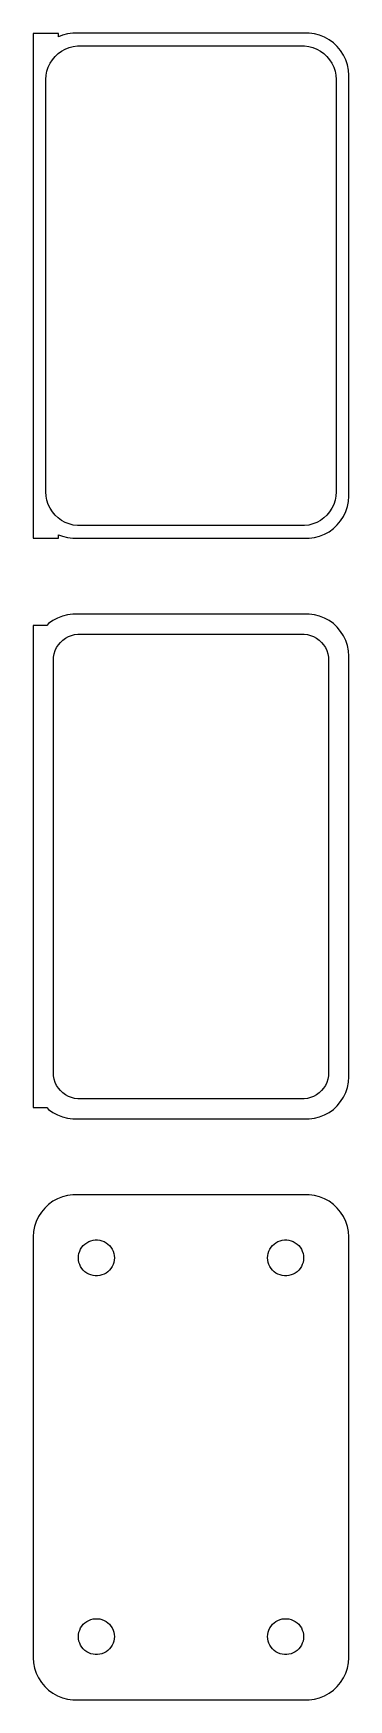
# Model space of a CAD drawing. Header units: metres. Extents: x -19 to 19, y 177 to 375.
import ezdxf

# ---------------------------------------------------------------- set-up
doc = ezdxf.new("R2010")
doc.units = ezdxf.units.M

msp = doc.modelspace()

# ---------------------------------------------------------------- linework, layer by layer
for p, q in [((-15.75, 374.979), (-18.75, 374.979)), ((-18.75, 374.979), (-18.75, 315.021)), ((-15.75, 374.575), (-15.75, 374.979)), ((-15.2951, 374.755), (-15.75, 374.575)), ((-14.6869, 374.911), (-15.2951, 374.755)), ((-14.0639, 374.99), (-14.6869, 374.911)), ((14.0639, 374.99), (-14.0639, 374.99)), ((14.6869, 374.911), (14.0639, 374.99)), ((15.2951, 374.755), (14.6869, 374.911)), ((15.8789, 374.524), (15.2951, 374.755)), ((16.4291, 374.222), (15.8789, 374.524)), ((16.9371, 373.853), (16.4291, 374.222)), ((-16.4861, 371.851), (-16.1659, 372.238)), ((-16.1659, 372.238), (-15.7997, 372.582)), ((-15.7997, 372.582), (-15.3933, 372.877)), ((-15.3933, 372.877), (-14.9531, 373.119)), ((-14.9531, 373.119), (-14.4861, 373.304)), ((-14.4861, 373.304), (-13.9995, 373.429)), ((-13.9995, 373.429), (-13.5012, 373.492)), ((-13.5012, 373.492), (13.5012, 373.492)), ((13.5012, 373.492), (13.9995, 373.429)), ((13.9995, 373.429), (14.4861, 373.304)), ((14.4861, 373.304), (14.9531, 373.119)), ((14.9531, 373.119), (15.3933, 372.877)), ((15.3933, 372.877), (15.7997, 372.582)), ((15.7997, 372.582), (16.1659, 372.238)), ((16.1659, 372.238), (16.4861, 371.851)), ((17.3948, 373.423), (16.9371, 373.853)), ((17.7951, 372.939), (17.3948, 373.423)), ((18.1315, 372.409), (17.7951, 372.939)), ((18.3989, 371.841), (18.1315, 372.409)), ((-17.2184, 370.001), (-17.1243, 370.495)), ((-17.1243, 370.495), (-16.9691, 370.972)), ((-16.9691, 370.972), (-16.7552, 371.427)), ((-16.7552, 371.427), (-16.4861, 371.851)), ((16.4861, 371.851), (16.7552, 371.427)), ((16.7552, 371.427), (16.9691, 370.972)), ((16.9691, 370.972), (17.1243, 370.495)), ((17.1243, 370.495), (17.2184, 370.001)), ((18.5929, 371.243), (18.3989, 371.841)), ((18.7106, 370.627), (18.5929, 371.243)), ((18.75, 370), (18.7106, 370.627)), ((-17.25, 369.5), (-17.2184, 370.001)), ((-17.25, 320.5), (-17.25, 369.5)), ((17.2184, 370.001), (17.25, 369.5)), ((17.25, 369.5), (17.25, 320.5)), ((18.75, 320), (18.75, 370)), ((-17.2184, 319.999), (-17.25, 320.5)), ((-17.1243, 319.505), (-17.2184, 319.999)), ((-16.9691, 319.028), (-17.1243, 319.505)), ((-16.7552, 318.573), (-16.9691, 319.028)), ((16.9691, 319.028), (16.7552, 318.573)), ((17.1243, 319.505), (16.9691, 319.028)), ((17.2184, 319.999), (17.1243, 319.505)), ((17.25, 320.5), (17.2184, 319.999)), ((18.3989, 318.159), (18.5929, 318.757)), ((18.5929, 318.757), (18.7106, 319.373)), ((18.7106, 319.373), (18.75, 320)), ((-16.4861, 318.149), (-16.7552, 318.573)), ((-16.1659, 317.762), (-16.4861, 318.149)), ((-15.7997, 317.418), (-16.1659, 317.762)), ((-15.3933, 317.123), (-15.7997, 317.418)), ((-14.9531, 316.881), (-15.3933, 317.123)), ((-14.4861, 316.696), (-14.9531, 316.881)), ((14.9531, 316.881), (14.4861, 316.696)), ((15.3933, 317.123), (14.9531, 316.881)), ((15.7997, 317.418), (15.3933, 317.123)), ((16.1659, 317.762), (15.7997, 317.418)), ((16.4861, 318.149), (16.1659, 317.762)), ((16.7552, 318.573), (16.4861, 318.149)), ((17.3948, 316.577), (17.7951, 317.061)), ((17.7951, 317.061), (18.1315, 317.591)), ((18.1315, 317.591), (18.3989, 318.159)), ((-18.75, 315.021), (-15.75, 315.021)), ((-15.75, 315.021), (-15.75, 315.425)), ((-15.75, 315.425), (-15.2951, 315.245)), ((-15.2951, 315.245), (-14.6869, 315.089)), ((-14.6869, 315.089), (-14.0639, 315.01)), ((-13.9995, 316.571), (-14.4861, 316.696)), ((-14.0639, 315.01), (14.0639, 315.01)), ((-13.5012, 316.508), (-13.9995, 316.571)), ((13.5012, 316.508), (-13.5012, 316.508)), ((13.9995, 316.571), (13.5012, 316.508)), ((14.4861, 316.696), (13.9995, 316.571)), ((14.0639, 315.01), (14.6869, 315.089)), ((14.6869, 315.089), (15.2951, 315.245)), ((15.2951, 315.245), (15.8789, 315.476)), ((15.8789, 315.476), (16.4291, 315.778)), ((16.4291, 315.778), (16.9371, 316.147)), ((16.9371, 316.147), (17.3948, 316.577)), ((-16.4291, 305.222), (-16.9371, 304.853)), ((-15.8789, 305.524), (-16.4291, 305.222)), ((-15.2951, 305.755), (-15.8789, 305.524)), ((-14.6869, 305.911), (-15.2951, 305.755)), ((-14.0639, 305.99), (-14.6869, 305.911)), ((14.0639, 305.99), (-14.0639, 305.99)), ((14.6869, 305.911), (14.0639, 305.99)), ((15.2951, 305.755), (14.6869, 305.911)), ((15.8789, 305.524), (15.2951, 305.755)), ((16.4291, 305.222), (15.8789, 305.524)), ((16.9371, 304.853), (16.4291, 305.222)), ((-17.15, 304.653), (-18.75, 304.653)), ((-18.75, 304.653), (-18.75, 247.347)), ((-16.9371, 304.853), (-17.15, 304.653)), ((-15.2342, 302.899), (-14.918, 303.128)), ((-14.918, 303.128), (-14.5754, 303.317)), ((-14.5754, 303.317), (-14.2119, 303.461)), ((-14.2119, 303.461), (-13.8333, 303.558)), ((-13.8333, 303.558), (-13.4454, 303.607)), ((-13.4454, 303.607), (13.4454, 303.607)), ((13.4454, 303.607), (13.8333, 303.558)), ((13.8333, 303.558), (14.2119, 303.461)), ((14.2119, 303.461), (14.5754, 303.317)), ((14.5754, 303.317), (14.918, 303.128)), ((14.918, 303.128), (15.2342, 302.899)), ((17.3948, 304.423), (16.9371, 304.853)), ((17.7951, 303.939), (17.3948, 304.423)), ((18.1315, 303.409), (17.7951, 303.939)), ((18.3989, 302.841), (18.1315, 303.409)), ((-16.3384, 300.89), (-16.2651, 301.274)), ((-16.2651, 301.274), (-16.1443, 301.646)), ((-16.1443, 301.646), (-15.9779, 302)), ((-15.9779, 302), (-15.7684, 302.33)), ((-15.7684, 302.33), (-15.5192, 302.631)), ((-15.5192, 302.631), (-15.2342, 302.899)), ((15.2342, 302.899), (15.5192, 302.631)), ((15.5192, 302.631), (15.7684, 302.33)), ((15.7684, 302.33), (15.9779, 302)), ((15.9779, 302), (16.1443, 301.646)), ((16.1443, 301.646), (16.2651, 301.274)), ((16.2651, 301.274), (16.3384, 300.89)), ((18.5929, 302.243), (18.3989, 302.841)), ((18.7106, 301.627), (18.5929, 302.243)), ((18.75, 301), (18.7106, 301.627)), ((18.75, 251), (18.75, 301)), ((-16.3629, 300.5), (-16.3384, 300.89)), ((-16.3629, 251.5), (-16.3629, 300.5)), ((16.3384, 300.89), (16.3629, 300.5)), ((16.3629, 300.5), (16.3629, 251.5)), ((-16.3384, 251.11), (-16.3629, 251.5)), ((16.3629, 251.5), (16.3384, 251.11)), ((-16.2651, 250.726), (-16.3384, 251.11)), ((-16.1443, 250.354), (-16.2651, 250.726)), ((-15.9779, 250), (-16.1443, 250.354)), ((-15.7684, 249.67), (-15.9779, 250)), ((-15.5192, 249.369), (-15.7684, 249.67)), ((15.7684, 249.67), (15.5192, 249.369)), ((15.9779, 250), (15.7684, 249.67)), ((16.1443, 250.354), (15.9779, 250)), ((16.2651, 250.726), (16.1443, 250.354)), ((16.3384, 251.11), (16.2651, 250.726)), ((18.3989, 249.159), (18.5929, 249.757)), ((18.5929, 249.757), (18.7106, 250.373)), ((18.7106, 250.373), (18.75, 251)), ((-15.2342, 249.101), (-15.5192, 249.369)), ((-14.918, 248.872), (-15.2342, 249.101)), ((-14.5754, 248.683), (-14.918, 248.872)), ((-14.2119, 248.539), (-14.5754, 248.683)), ((-13.8333, 248.442), (-14.2119, 248.539)), ((-13.4454, 248.393), (-13.8333, 248.442)), ((13.4454, 248.393), (-13.4454, 248.393)), ((13.8333, 248.442), (13.4454, 248.393)), ((14.2119, 248.539), (13.8333, 248.442)), ((14.5754, 248.683), (14.2119, 248.539)), ((14.918, 248.872), (14.5754, 248.683)), ((15.2342, 249.101), (14.918, 248.872)), ((15.5192, 249.369), (15.2342, 249.101)), ((16.9371, 247.147), (17.3948, 247.577)), ((17.3948, 247.577), (17.7951, 248.061)), ((17.7951, 248.061), (18.1315, 248.591)), ((18.1315, 248.591), (18.3989, 249.159)), ((-18.75, 247.347), (-17.15, 247.347)), ((-17.15, 247.347), (-16.9371, 247.147)), ((-16.9371, 247.147), (-16.4291, 246.778)), ((-16.4291, 246.778), (-15.8789, 246.476)), ((-15.8789, 246.476), (-15.2951, 246.245)), ((-15.2951, 246.245), (-14.6869, 246.089)), ((-14.6869, 246.089), (-14.0639, 246.01)), ((-14.0639, 246.01), (14.0639, 246.01)), ((14.0639, 246.01), (14.6869, 246.089)), ((14.6869, 246.089), (15.2951, 246.245)), ((15.2951, 246.245), (15.8789, 246.476)), ((15.8789, 246.476), (16.4291, 246.778)), ((16.4291, 246.778), (16.9371, 247.147)), ((-16.9371, 235.853), (-17.3948, 235.423)), ((-16.4291, 236.222), (-16.9371, 235.853)), ((-15.8789, 236.524), (-16.4291, 236.222)), ((-15.2951, 236.755), (-15.8789, 236.524)), ((-14.6869, 236.911), (-15.2951, 236.755)), ((-14.0639, 236.99), (-14.6869, 236.911)), ((14.0639, 236.99), (-14.0639, 236.99)), ((14.6869, 236.911), (14.0639, 236.99)), ((15.2951, 236.755), (14.6869, 236.911)), ((15.8789, 236.524), (15.2951, 236.755)), ((16.4291, 236.222), (15.8789, 236.524)), ((16.9371, 235.853), (16.4291, 236.222)), ((17.3948, 235.423), (16.9371, 235.853)), ((-18.3989, 233.841), (-18.5929, 233.243)), ((-18.1315, 234.409), (-18.3989, 233.841)), ((-17.7951, 234.939), (-18.1315, 234.409)), ((-17.3948, 235.423), (-17.7951, 234.939)), ((17.7951, 234.939), (17.3948, 235.423)), ((18.1315, 234.409), (17.7951, 234.939)), ((18.3989, 233.841), (18.1315, 234.409)), ((18.5929, 233.243), (18.3989, 233.841)), ((-18.7106, 232.627), (-18.75, 232)), ((-18.75, 232), (-18.75, 182)), ((-18.5929, 233.243), (-18.7106, 232.627)), ((18.7106, 232.627), (18.5929, 233.243)), ((18.75, 232), (18.7106, 232.627)), ((18.75, 182), (18.75, 232)), ((-13.3853, 229.5), (-13.3685, 229.768)), ((-13.3685, 229.768), (-13.3182, 230.031)), ((-13.3182, 230.031), (-13.2353, 230.286)), ((-13.2353, 230.286), (-13.1212, 230.529)), ((-13.1212, 230.529), (-12.9775, 230.755)), ((-12.9775, 230.755), (-12.8065, 230.962)), ((-12.8065, 230.962), (-12.6111, 231.145)), ((-12.6111, 231.145), (-12.3941, 231.303)), ((-12.3941, 231.303), (-12.1591, 231.432)), ((-12.1591, 231.432), (-11.9098, 231.531)), ((-11.9098, 231.531), (-11.6501, 231.597)), ((-11.6501, 231.597), (-11.3841, 231.631)), ((-11.3841, 231.631), (-11.1159, 231.631)), ((-11.1159, 231.631), (-10.8499, 231.597)), ((-10.8499, 231.597), (-10.5901, 231.531)), ((-10.5901, 231.531), (-10.3408, 231.432)), ((-10.3408, 231.432), (-10.1059, 231.303)), ((-10.1059, 231.303), (-9.8889, 231.145)), ((-9.8889, 231.145), (-9.69344, 230.962)), ((-9.69344, 230.962), (-9.52251, 230.755)), ((-9.52251, 230.755), (-9.37881, 230.529)), ((-9.37881, 230.529), (-9.26465, 230.286)), ((-9.26465, 230.286), (-9.18178, 230.031)), ((-9.18178, 230.031), (-9.13153, 229.768)), ((-9.13153, 229.768), (-9.1147, 229.5)), ((9.1147, 229.5), (9.13153, 229.768)), ((9.13153, 229.768), (9.18178, 230.031)), ((9.18178, 230.031), (9.26465, 230.286)), ((9.26465, 230.286), (9.37881, 230.529)), ((9.37881, 230.529), (9.52251, 230.755)), ((9.52251, 230.755), (9.69344, 230.962)), ((9.69344, 230.962), (9.8889, 231.145)), ((9.8889, 231.145), (10.1059, 231.303)), ((10.1059, 231.303), (10.3408, 231.432)), ((10.3408, 231.432), (10.5901, 231.531)), ((10.5901, 231.531), (10.8499, 231.597)), ((10.8499, 231.597), (11.1159, 231.631)), ((11.1159, 231.631), (11.3841, 231.631)), ((11.3841, 231.631), (11.6501, 231.597)), ((11.6501, 231.597), (11.9098, 231.531)), ((11.9098, 231.531), (12.1591, 231.432)), ((12.1591, 231.432), (12.3941, 231.303)), ((12.3941, 231.303), (12.6111, 231.145)), ((12.6111, 231.145), (12.8065, 230.962)), ((12.8065, 230.962), (12.9775, 230.755)), ((12.9775, 230.755), (13.1212, 230.529)), ((13.1212, 230.529), (13.2353, 230.286)), ((13.2353, 230.286), (13.3182, 230.031)), ((13.3182, 230.031), (13.3685, 229.768)), ((13.3685, 229.768), (13.3853, 229.5)), ((-13.3685, 229.232), (-13.3853, 229.5)), ((-13.3182, 228.969), (-13.3685, 229.232)), ((-13.2353, 228.714), (-13.3182, 228.969)), ((-13.1212, 228.471), (-13.2353, 228.714)), ((-12.9775, 228.245), (-13.1212, 228.471)), ((-12.8065, 228.038), (-12.9775, 228.245)), ((-12.6111, 227.855), (-12.8065, 228.038)), ((-12.3941, 227.697), (-12.6111, 227.855)), ((-12.1591, 227.568), (-12.3941, 227.697)), ((-10.1059, 227.697), (-10.3408, 227.568)), ((-9.8889, 227.855), (-10.1059, 227.697)), ((-9.69344, 228.038), (-9.8889, 227.855)), ((-9.52251, 228.245), (-9.69344, 228.038)), ((-9.37881, 228.471), (-9.52251, 228.245)), ((-9.26465, 228.714), (-9.37881, 228.471)), ((-9.18178, 228.969), (-9.26465, 228.714)), ((-9.13153, 229.232), (-9.18178, 228.969)), ((-9.1147, 229.5), (-9.13153, 229.232)), ((9.13153, 229.232), (9.1147, 229.5)), ((9.18178, 228.969), (9.13153, 229.232)), ((9.26465, 228.714), (9.18178, 228.969)), ((9.37881, 228.471), (9.26465, 228.714)), ((9.52251, 228.245), (9.37881, 228.471)), ((9.69344, 228.038), (9.52251, 228.245)), ((9.8889, 227.855), (9.69344, 228.038)), ((10.1059, 227.697), (9.8889, 227.855)), ((10.3408, 227.568), (10.1059, 227.697)), ((12.3941, 227.697), (12.1591, 227.568)), ((12.6111, 227.855), (12.3941, 227.697)), ((12.8065, 228.038), (12.6111, 227.855)), ((12.9775, 228.245), (12.8065, 228.038)), ((13.1212, 228.471), (12.9775, 228.245)), ((13.2353, 228.714), (13.1212, 228.471)), ((13.3182, 228.969), (13.2353, 228.714)), ((13.3685, 229.232), (13.3182, 228.969)), ((13.3853, 229.5), (13.3685, 229.232)), ((-11.9098, 227.469), (-12.1591, 227.568)), ((-11.6501, 227.403), (-11.9098, 227.469)), ((-11.3841, 227.369), (-11.6501, 227.403)), ((-11.1159, 227.369), (-11.3841, 227.369)), ((-10.8499, 227.403), (-11.1159, 227.369)), ((-10.5901, 227.469), (-10.8499, 227.403)), ((-10.3408, 227.568), (-10.5901, 227.469)), ((10.5901, 227.469), (10.3408, 227.568)), ((10.8499, 227.403), (10.5901, 227.469)), ((11.1159, 227.369), (10.8499, 227.403)), ((11.3841, 227.369), (11.1159, 227.369)), ((11.6501, 227.403), (11.3841, 227.369)), ((11.9098, 227.469), (11.6501, 227.403)), ((12.1591, 227.568), (11.9098, 227.469)), ((-12.8065, 185.962), (-12.6111, 186.145)), ((-12.6111, 186.145), (-12.3941, 186.303)), ((-12.3941, 186.303), (-12.1591, 186.432)), ((-12.1591, 186.432), (-11.9098, 186.531)), ((-11.9098, 186.531), (-11.6501, 186.597)), ((-11.6501, 186.597), (-11.3841, 186.631)), ((-11.3841, 186.631), (-11.1159, 186.631)), ((-11.1159, 186.631), (-10.8499, 186.597)), ((-10.8499, 186.597), (-10.5901, 186.531)), ((-10.5901, 186.531), (-10.3408, 186.432)), ((-10.3408, 186.432), (-10.1059, 186.303)), ((-10.1059, 186.303), (-9.8889, 186.145)), ((-9.8889, 186.145), (-9.69344, 185.962)), ((9.69344, 185.962), (9.8889, 186.145)), ((9.8889, 186.145), (10.1059, 186.303)), ((10.1059, 186.303), (10.3408, 186.432)), ((10.3408, 186.432), (10.5901, 186.531)), ((10.5901, 186.531), (10.8499, 186.597)), ((10.8499, 186.597), (11.1159, 186.631)), ((11.1159, 186.631), (11.3841, 186.631)), ((11.3841, 186.631), (11.6501, 186.597)), ((11.6501, 186.597), (11.9098, 186.531)), ((11.9098, 186.531), (12.1591, 186.432)), ((12.1591, 186.432), (12.3941, 186.303)), ((12.3941, 186.303), (12.6111, 186.145)), ((12.6111, 186.145), (12.8065, 185.962)), ((-13.3853, 184.5), (-13.3685, 184.768)), ((-13.3685, 184.232), (-13.3853, 184.5)), ((-13.3685, 184.768), (-13.3182, 185.031)), ((-13.3182, 183.969), (-13.3685, 184.232)), ((-13.3182, 185.031), (-13.2353, 185.286)), ((-13.2353, 185.286), (-13.1212, 185.529)), ((-13.1212, 185.529), (-12.9775, 185.755)), ((-12.9775, 185.755), (-12.8065, 185.962)), ((-9.69344, 185.962), (-9.52251, 185.755)), ((-9.52251, 185.755), (-9.37881, 185.529)), ((-9.37881, 185.529), (-9.26465, 185.286)), ((-9.26465, 185.286), (-9.18178, 185.031)), ((-9.18178, 185.031), (-9.13153, 184.768)), ((-9.13153, 184.232), (-9.18178, 183.969)), ((-9.13153, 184.768), (-9.1147, 184.5)), ((-9.1147, 184.5), (-9.13153, 184.232)), ((9.1147, 184.5), (9.13153, 184.768)), ((9.13153, 184.232), (9.1147, 184.5)), ((9.13153, 184.768), (9.18178, 185.031)), ((9.18178, 183.969), (9.13153, 184.232)), ((9.18178, 185.031), (9.26465, 185.286)), ((9.26465, 185.286), (9.37881, 185.529)), ((9.37881, 185.529), (9.52251, 185.755)), ((9.52251, 185.755), (9.69344, 185.962)), ((12.8065, 185.962), (12.9775, 185.755)), ((12.9775, 185.755), (13.1212, 185.529)), ((13.1212, 185.529), (13.2353, 185.286)), ((13.2353, 185.286), (13.3182, 185.031)), ((13.3182, 185.031), (13.3685, 184.768)), ((13.3685, 184.232), (13.3182, 183.969)), ((13.3685, 184.768), (13.3853, 184.5)), ((13.3853, 184.5), (13.3685, 184.232)), ((-13.2353, 183.714), (-13.3182, 183.969)), ((-13.1212, 183.471), (-13.2353, 183.714)), ((-12.9775, 183.245), (-13.1212, 183.471)), ((-12.8065, 183.038), (-12.9775, 183.245)), ((-12.6111, 182.855), (-12.8065, 183.038)), ((-12.3941, 182.697), (-12.6111, 182.855)), ((-12.1591, 182.568), (-12.3941, 182.697)), ((-11.9098, 182.469), (-12.1591, 182.568)), ((-11.6501, 182.403), (-11.9098, 182.469)), ((-11.3841, 182.369), (-11.6501, 182.403)), ((-11.1159, 182.369), (-11.3841, 182.369)), ((-10.8499, 182.403), (-11.1159, 182.369)), ((-10.5901, 182.469), (-10.8499, 182.403)), ((-10.3408, 182.568), (-10.5901, 182.469)), ((-10.1059, 182.697), (-10.3408, 182.568)), ((-9.8889, 182.855), (-10.1059, 182.697)), ((-9.69344, 183.038), (-9.8889, 182.855)), ((-9.52251, 183.245), (-9.69344, 183.038)), ((-9.37881, 183.471), (-9.52251, 183.245)), ((-9.26465, 183.714), (-9.37881, 183.471)), ((-9.18178, 183.969), (-9.26465, 183.714)), ((9.26465, 183.714), (9.18178, 183.969)), ((9.37881, 183.471), (9.26465, 183.714)), ((9.52251, 183.245), (9.37881, 183.471)), ((9.69344, 183.038), (9.52251, 183.245)), ((9.8889, 182.855), (9.69344, 183.038)), ((10.1059, 182.697), (9.8889, 182.855)), ((10.3408, 182.568), (10.1059, 182.697)), ((10.5901, 182.469), (10.3408, 182.568)), ((10.8499, 182.403), (10.5901, 182.469)), ((11.1159, 182.369), (10.8499, 182.403)), ((11.3841, 182.369), (11.1159, 182.369)), ((11.6501, 182.403), (11.3841, 182.369)), ((11.9098, 182.469), (11.6501, 182.403)), ((12.1591, 182.568), (11.9098, 182.469)), ((12.3941, 182.697), (12.1591, 182.568)), ((12.6111, 182.855), (12.3941, 182.697)), ((12.8065, 183.038), (12.6111, 182.855)), ((12.9775, 183.245), (12.8065, 183.038)), ((13.1212, 183.471), (12.9775, 183.245)), ((13.2353, 183.714), (13.1212, 183.471)), ((13.3182, 183.969), (13.2353, 183.714)), ((-18.75, 182), (-18.7106, 181.373)), ((-18.7106, 181.373), (-18.5929, 180.757)), ((-18.5929, 180.757), (-18.3989, 180.159)), ((18.3989, 180.159), (18.5929, 180.757)), ((18.5929, 180.757), (18.7106, 181.373)), ((18.7106, 181.373), (18.75, 182)), ((-18.3989, 180.159), (-18.1315, 179.591)), ((-18.1315, 179.591), (-17.7951, 179.061)), ((-17.7951, 179.061), (-17.3948, 178.577)), ((-17.3948, 178.577), (-16.9371, 178.147)), ((16.9371, 178.147), (17.3948, 178.577)), ((17.3948, 178.577), (17.7951, 179.061)), ((17.7951, 179.061), (18.1315, 179.591)), ((18.1315, 179.591), (18.3989, 180.159)), ((-16.9371, 178.147), (-16.4291, 177.778)), ((-16.4291, 177.778), (-15.8789, 177.476)), ((-15.8789, 177.476), (-15.2951, 177.245)), ((-15.2951, 177.245), (-14.6869, 177.089)), ((-14.6869, 177.089), (-14.0639, 177.01)), ((-14.0639, 177.01), (14.0639, 177.01)), ((14.0639, 177.01), (14.6869, 177.089)), ((14.6869, 177.089), (15.2951, 177.245)), ((15.2951, 177.245), (15.8789, 177.476)), ((15.8789, 177.476), (16.4291, 177.778)), ((16.4291, 177.778), (16.9371, 178.147))]:
    msp.add_line(p, q)

doc.saveas('drawing.dxf')
